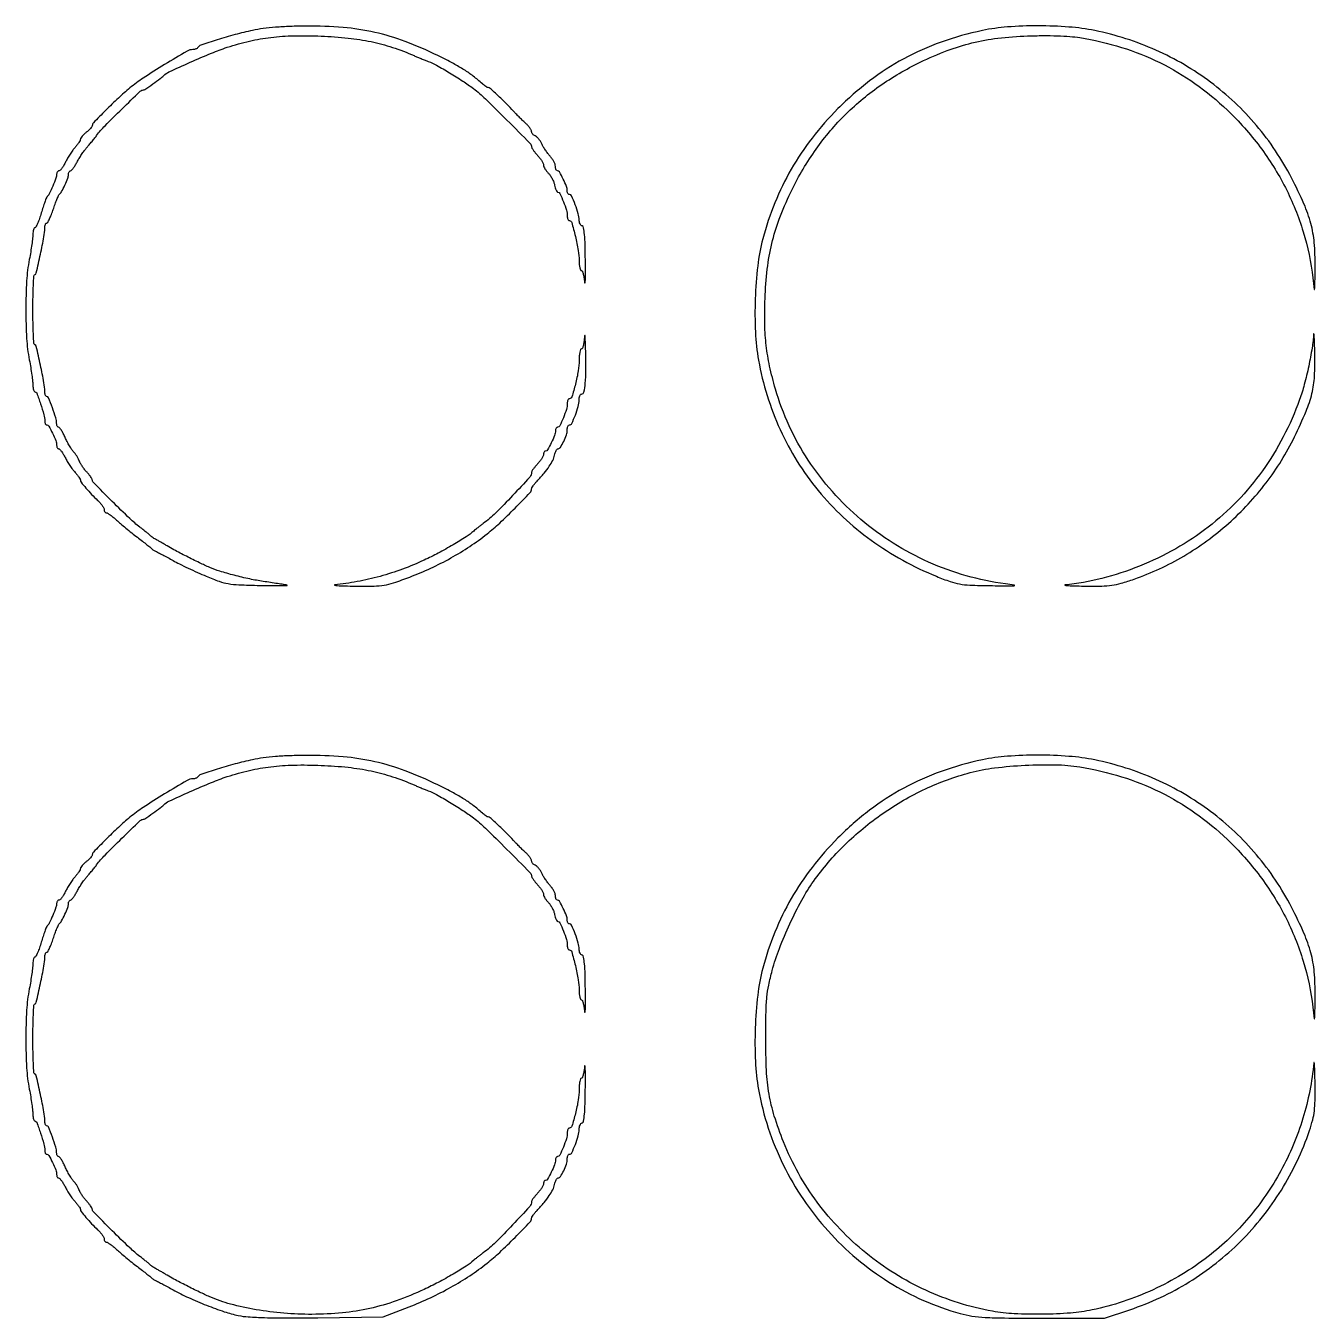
# Model space of a CAD drawing. Extents: x 8 to 208, y 14 to 271.
# Drawn here: x 59.98 to 105.91, y 17.34 to 63.36 of the extents above; entities that cross this region are included whole.
import ezdxf

# ---------------------------------------------------------------- set-up
doc = ezdxf.new("R2010")
doc.units = 0
doc.header["$MEASUREMENT"] = 0

msp = doc.modelspace()

# ---------------------------------------------------------------- linework, layer by layer
for points in [[(68.0607, 63.202117, 0.011913), (67.437224, 63.051929, 0.010702), (66.798738, 62.867214, 0.005055), (66.21785, 62.679135, 0.175258), (66.107066, 62.591324, -0.102349), (66.080996, 62.563761, -0.051872), (66.039028, 62.540528, -0.048442), (65.988883, 62.524733, -0.05213), (65.937869, 62.5194, 0.133524), (65.727094, 62.462091, 0.003901), (64.927686, 61.98425, 0.008318), (64.163742, 61.501886, 0.028342), (63.690747, 61.152286, 0.014209), (63.282124, 60.792747, 0.009091), (62.827341, 60.353359, 0.003261), (62.391554, 59.910995, 0.195273), (62.3502, 59.809145, -0.16088), (62.338161, 59.772697, -0.023362), (62.288072, 59.711357, -0.024461), (62.21969, 59.642288, -0.018745), (62.1387, 59.573515, 0.021919), (62.057724, 59.503865, 0.027423), (61.989328, 59.43216, 0.027556), (61.939987, 59.367505, 0.150306), (61.9272, 59.325928, -0.125306), (61.916071, 59.282219, -0.021112), (61.871285, 59.207646, -0.021947), (61.809728, 59.122676, -0.017942), (61.73685, 59.037321, 0.027809), (61.653394, 58.935582, 0.014071), (61.559328, 58.799039, 0.013932), (61.469852, 58.652193, 0.020156), (61.399819, 58.517368, -0.021036), (61.337367, 58.397653, -0.029247), (61.270972, 58.296617, -0.029141), (61.209108, 58.222889, -0.206464), (61.167169, 58.2048, 0.142831), (61.134385, 58.19524, 0.09963), (61.106453, 58.168366, 0.084273), (61.087635, 58.12818, 0.067553), (61.0812, 58.08077, -0.090144), (61.05671, 57.946036, -0.010482), (60.942388, 57.660281, -0.010099), (60.816172, 57.378955, -0.097639), (60.738732, 57.2742, 0.118148), (60.714756, 57.238855, 0.004532), (60.659755, 57.089005, 0.007895), (60.598652, 56.908808, 0.005461), (60.534987, 56.70315, -0.011585), (60.469521, 56.500494, -0.018106), (60.402924, 56.32972, -0.01266), (60.341008, 56.195904, -0.285422), (60.306406, 56.1744, 0.267728), (60.278989, 56.158586, 0.056901), (60.256112, 56.106059, 0.045303), (60.240363, 56.030887, 0.028987), (60.235186, 55.94175, -0.029224), (60.227566, 55.811636, -0.005952), (60.197903, 55.582658, -0.006254), (60.156861, 55.316934, -0.00583), (60.108286, 55.046008, 0.033015), (60.013741, 54.281625, 0.014265), (59.984465, 53.2557, 0.014265), (60.013741, 52.229775, 0.033015), (60.108286, 51.465392, -0.00583), (60.156861, 51.194466, -0.006254), (60.197903, 50.928742, -0.005952), (60.227566, 50.699764, -0.029224), (60.235186, 50.56965, 0.028135), (60.240211, 50.480509, 0.044128), (60.255509, 50.405341, 0.054933), (60.277706, 50.352653, 0.272004), (60.30435, 50.337, -0.313815), (60.371084, 50.29054, -0.006905), (60.509794, 49.899232, -0.013891), (60.62767, 49.516909, -0.067926), (60.6582, 49.293214, 0.047052), (60.663276, 49.239397, 0.067029), (60.678448, 49.193905, 0.087171), (60.700803, 49.163226, 0.194188), (60.727131, 49.1526, -0.270299), (60.802501, 49.108644, -0.014721), (60.935754, 48.856025, -0.021147), (61.050307, 48.595081, -0.093112), (61.0812, 48.43063, 0.055522), (61.086485, 48.383185, 0.075074), (61.102138, 48.343034, 0.09447), (61.125284, 48.316104, 0.169711), (61.152478, 48.3066, -0.215506), (61.188784, 48.29019, -0.021441), (61.250221, 48.214042, -0.023953), (61.318122, 48.112214, -0.016726), (61.385128, 47.991508, 0.016899), (61.460787, 47.855324, 0.011709), (61.555012, 47.706466, 0.011823), (61.652366, 47.567583, 0.023693), (61.73685, 47.463622, -0.012357), (61.809753, 47.377954, -0.016538), (61.871285, 47.296556, -0.01373), (61.91772, 47.226715, -0.140742), (61.9272, 47.193701, 0.167052), (61.954966, 47.112916, 0.009523), (62.123177, 46.905387, 0.014807), (62.325515, 46.679198, 0.014883), (62.54055, 46.465778, -0.023738), (62.629606, 46.374205, -0.027653), (62.704859, 46.278967, -0.028338), (62.758538, 46.192727, -0.125678), (62.7732, 46.135316, 0.068561), (62.779146, 46.092157, 0.084932), (62.796517, 46.055569, 0.099853), (62.822308, 46.031104, 0.140916), (62.852579, 46.0224, -0.141794), (62.897948, 46.00927, -0.01475), (62.99094, 45.946613, -0.017382), (63.099032, 45.86321, -0.013073), (63.212129, 45.7644, 0.009935), (63.351894, 45.640736, 0.004046), (63.546682, 45.477866, 0.004001), (63.758934, 45.306121, 0.005093), (63.9576, 45.151264, -0.00207), (64.138941, 45.011665, -0.002955), (64.298644, 44.886148, -0.001627), (64.432596, 44.778868, -0.04426), (64.4652, 44.747443, 0.056355), (64.489821, 44.724832, 0.016519), (64.532351, 44.695908, 0.016366), (64.582715, 44.666299, 0.016879), (64.6344, 44.64037, -0.012806), (64.709287, 44.603561, -0.001824), (64.860705, 44.523552, -0.002074), (65.039149, 44.427477, -0.001767), (65.2266, 44.324686, 0.011082), (65.455261, 44.204783, 0.004714), (65.766454, 44.053937, 0.004661), (66.101624, 43.89916, 0.006097), (66.411, 43.764294, 0.013707), (66.873483, 43.584121, 0.043463), (67.194386, 43.499714, 0.032344), (67.571016, 43.459767, 0.005121), (68.3145, 43.436891, 0.002511), (68.755067, 43.430064, 0.005668), (69.088854, 43.430352, 0.009524), (69.286671, 43.436535, 0.895775), (69.2874, 43.44876, 0.003554), (69.167588, 43.468376, 0.000695), (68.951644, 43.50185, 0.000738), (68.699828, 43.540145, 0.000684), (68.4414, 43.578694, -0.016398), (67.959605, 43.666119, -0.010575), (67.407597, 43.797375, -0.010425), (66.89099, 43.943383, -0.029097), (66.5379, 44.074064, -0.009497), (66.170815, 44.243148, -0.004454), (65.70218, 44.475068, -0.00394), (65.256583, 44.704979, -0.020064), (65.0151, 44.844636, 0.005128), (64.908623, 44.910535, 0.004816), (64.798577, 44.975652, 0.004796), (64.699879, 45.031522, 0.016528), (64.6344, 45.064985, -0.024023), (64.579084, 45.094307, -0.015342), (64.517648, 45.133353, -0.015415), (64.45965, 45.175433, -0.027581), (64.415147, 45.213966, 0.017956), (64.36231, 45.261526, 0.003946), (64.268037, 45.339186, 0.004101), (64.157529, 45.427275, 0.003932), (64.044033, 45.5148, -0.028497), (63.68777, 45.818569, -0.005113), (63.062925, 46.428397, -0.001398), (62.392121, 47.100358, -0.197962), (62.3502, 47.202089, 0.141145), (62.339626, 47.2388, 0.015331), (62.290001, 47.312672, 0.017825), (62.223751, 47.398415, 0.013482), (62.145266, 47.48782, -0.020394), (62.063157, 47.584003, -0.018243), (61.985893, 47.690114, -0.018618), (61.923534, 47.790545, -0.052821), (61.890499, 47.86596, 0.041798), (61.86092, 47.937738, 0.01994), (61.811773, 48.024721, 0.019609), (61.752868, 48.112055, 0.026343), (61.692476, 48.185936, -0.037861), (61.624608, 48.272976, -0.013494), (61.540879, 48.406647, -0.013301), (61.456544, 48.558843, -0.015301), (61.384495, 48.70845, 0.015575), (61.318061, 48.846206, 0.022912), (61.250565, 48.962382, 0.019674), (61.189055, 49.050113, 0.234137), (61.152951, 49.068, -0.183522), (61.125562, 49.078404, -0.090601), (61.102277, 49.108154, -0.070484), (61.086498, 49.152389, -0.050518), (61.0812, 49.204696, 0.074867), (61.050626, 49.407737, 0.014304), (60.930257, 49.762021, 0.007563), (60.789797, 50.122823, 0.305074), (60.722943, 50.1678, -0.242523), (60.698106, 50.1806, -0.068202), (60.677218, 50.22044, -0.05239), (60.66292, 50.278362, -0.034345), (60.6582, 50.347001, 0.046325), (60.629363, 50.657585, 0.006789), (60.504365, 51.278223, 0.002389), (60.357759, 51.942876, 0.236966), (60.29865, 52.0149, -0.279644), (60.273016, 52.051795, -0.002691), (60.253838, 52.391018, -0.007875), (60.239774, 52.788807, -0.004898), (60.2352, 53.2557, -0.004898), (60.239774, 53.722593, -0.007875), (60.253838, 54.120383, -0.002691), (60.273016, 54.459605, -0.279644), (60.29865, 54.4965, 0.236966), (60.357759, 54.568524, 0.002389), (60.504365, 55.233177, 0.006789), (60.629363, 55.853815, 0.046325), (60.6582, 56.164399, -0.037682), (60.663379, 56.233025, -0.056534), (60.679015, 56.29096, -0.074238), (60.70192, 56.330526, -0.228307), (60.729059, 56.3436, 0.274002), (60.763928, 56.364259, 0.013887), (60.826524, 56.486495, 0.018989), (60.894353, 56.643619, 0.012284), (60.961349, 56.83005, -0.006535), (61.026975, 57.019488, -0.009276), (61.090636, 57.186031, -0.005882), (61.147932, 57.323298, -0.120775), (61.174785, 57.3588, 0.099409), (61.258212, 57.459925, 0.01496), (61.375905, 57.69646, 0.015315), (61.479094, 57.939737, 0.092899), (61.5042, 58.073699, -0.052402), (61.509471, 58.123858, -0.072267), (61.525138, 58.166289, -0.0922), (61.548275, 58.194792, -0.178112), (61.575478, 58.2048, 0.212834), (61.61183, 58.221008, 0.021711), (61.673221, 58.295609, 0.024111), (61.741122, 58.395516, 0.016907), (61.808128, 58.513938, -0.015459), (61.88228, 58.645881, -0.011534), (61.971799, 58.786783, -0.011685), (62.062415, 58.915766, -0.025867), (62.1387, 59.008663, 0.009301), (62.217544, 59.098442, 0.004376), (62.316221, 59.217204, 0.004335), (62.417447, 59.343445, 0.006088), (62.505426, 59.457978, -0.032974), (62.805142, 59.807544, -0.006176), (63.402876, 60.403311, -0.00201), (64.056406, 61.033703, -0.193191), (64.174745, 61.0812, 0.153516), (64.228453, 61.098088, 0.002156), (64.509292, 61.295889, 0.005458), (64.769363, 61.485052, 0.037841), (64.8882, 61.588319, -0.089386), (65.081024, 61.723879, -0.003883), (65.83494, 62.066627, -0.007298), (66.595768, 62.39219, -0.018474), (67.160261, 62.600033, -0.022038), (67.955183, 62.821554, -0.027042), (68.714218, 62.954691, -0.024976), (69.530603, 63.011622, -0.014938), (70.503675, 63.001705, -0.016492), (71.463618, 62.931459, -0.025458), (72.285218, 62.801453, -0.027332), (73.044767, 62.597371, -0.023759), (73.81477, 62.303445, 0.003717), (73.930489, 62.253875, 0.002255), (74.068092, 62.196864, 0.002259), (74.205159, 62.14152, 0.003979), (74.318959, 62.097214, -0.035294), (74.616604, 61.959307, -0.009075), (75.07604, 61.69467, -0.009693), (75.550793, 61.396941, -0.017169), (75.9285, 61.130788, -0.029871), (76.352256, 60.7681, -0.004888), (77.122312, 60.010259, -0.001347), (77.950303, 59.174822, -0.197049), (78.0012, 59.050688, 0.134982), (78.012765, 59.008628, 0.017801), (78.063328, 58.930138, 0.019602), (78.131711, 58.839637, 0.015285), (78.2127, 58.746705, -0.022835), (78.293658, 58.650929, -0.025811), (78.362072, 58.551882, -0.026299), (78.410824, 58.462702, -0.112393), (78.4242, 58.403946, 0.102721), (78.435765, 58.348247, 0.032761), (78.474679, 58.272569, 0.031126), (78.530279, 58.191764, 0.030132), (78.596044, 58.117556, -0.047198), (78.665539, 58.033538, -0.028332), (78.732164, 57.922414, -0.028202), (78.786383, 57.803269, -0.043346), (78.818119, 57.694556, 0.023327), (78.842078, 57.598338, 0.034747), (78.872641, 57.517177, 0.037605), (78.904985, 57.45864, 0.2529), (78.933189, 57.4434, -0.293343), (79.007162, 57.395915, -0.012763), (79.133662, 57.099954, -0.020365), (79.24013, 56.796728, -0.074373), (79.2702, 56.595688, 0.042436), (79.275652, 56.531566, 0.06207), (79.29203, 56.4774, 0.08151), (79.316099, 56.440684, 0.209974), (79.344515, 56.4282, -0.336833), (79.427767, 56.364938, -0.008188), (79.557118, 55.868381, -0.01695), (79.66137, 55.365874, -0.042692), (79.6932, 54.993763, 0.0221), (79.698999, 54.862625, 0.035462), (79.716753, 54.75211, 0.039971), (79.742279, 54.672441, 0.304091), (79.773379, 54.6516, -0.313585), (79.806606, 54.628488, -0.025206), (79.840394, 54.521131, -0.026912), (79.869574, 54.377689, -0.016858), (79.888923, 54.20745, 0.778529), (79.90039, 54.205501, 0.096077), (79.911022, 54.252057, 0.007907), (79.915974, 54.54087, 0.00234), (79.914494, 54.983004, 0.004395), (79.904635, 55.569087, 0.016553), (79.883079, 55.935815, 0.018672), (79.851874, 56.176081, 0.277568), (79.79895, 56.237904, -0.132187), (79.758476, 56.264662, -0.067079), (79.724264, 56.315775, -0.059376), (79.701063, 56.381935, -0.05472), (79.6932, 56.453572, 0.070904), (79.661729, 56.674383, 0.021427), (79.552989, 56.996052, 0.013599), (79.422796, 57.307424, 0.295031), (79.343306, 57.3588, -0.165933), (79.315418, 57.368317, -0.0954), (79.291675, 57.395234, -0.076351), (79.275627, 57.435389, -0.057011), (79.2702, 57.48283, 0.093112), (79.239307, 57.647281, 0.021147), (79.124754, 57.908225, 0.014721), (78.991501, 58.160844, 0.270299), (78.916131, 58.2048, -0.211496), (78.889771, 58.216472, -0.080933), (78.867448, 58.250874, -0.061602), (78.852255, 58.301597, -0.042019), (78.8472, 58.361646, 0.087564), (78.834044, 58.436194, 0.033486), (78.791285, 58.5329, 0.031898), (78.729696, 58.634027, 0.03386), (78.65685, 58.724385, -0.023231), (78.5763, 58.820068, -0.014924), (78.491566, 58.937898, -0.015001), (78.415373, 59.058463, -0.027073), (78.361482, 59.162113, 0.033835), (78.311879, 59.254445, 0.032824), (78.249821, 59.340234, 0.034612), (78.185159, 59.408122, 0.093805), (78.128832, 59.442926, -0.065445), (78.080034, 59.469401, -0.061885), (78.038692, 59.508026, -0.066438), (78.010678, 59.552404, -0.108016), (78.0012, 59.595767, 0.132253), (77.986835, 59.649125, 0.027125), (77.932859, 59.731474, 0.026801), (77.857613, 59.823012, 0.022396), (77.76855, 59.911897, -0.007457), (77.666346, 60.007978, -0.004882), (77.551301, 60.121608, -0.004911), (77.441356, 60.234539, -0.009385), (77.355677, 60.327732, 0.01613), (77.121445, 60.575709, 0.009107), (76.822571, 60.861728, 0.003368), (76.518437, 61.138579, 0.185003), (76.447387, 61.1658, -0.127121), (76.418091, 61.17337, -0.019387), (76.366051, 61.204887, -0.020638), (76.306362, 61.247913, -0.016572), (76.24575, 61.298861, 0.017697), (75.917231, 61.573742, 0.024187), (75.601683, 61.795688, 0.019498), (75.217935, 62.018283, 0.007149), (74.6595, 62.303592, 0.024647), (73.496458, 62.807364, 0.034561), (72.412351, 63.13132, 0.034068), (71.282003, 63.305825, 0.023005), (69.977908, 63.356791, 0.007451), (69.392364, 63.344001, 0.010941), (68.878342, 63.313833, 0.012509), (68.433714, 63.266741, 0.020509)], [(94.057012, 63.19803, 0.033283), (92.583935, 62.783426, 0.038704), (91.254486, 62.192492, 0.038992), (90.040233, 61.408045, 0.034703), (88.911054, 60.415872, 0.030262), (87.99296, 59.369114, 0.034094), (87.247131, 58.258423, 0.034414), (86.664803, 57.066266, 0.031982), (86.23497, 55.776269, 0.035372), (86.053816, 54.818735, 0.020168), (85.964431, 53.643838, 0.020123), (85.969936, 52.456515, 0.033079), (86.081181, 51.458523, 0.062791), (86.853575, 48.984047, 0.065264), (88.20903, 46.813977, 0.06457), (90.092644, 45.04802, 0.059349), (92.416756, 43.761248, 0.011918), (92.909997, 43.573755, 0.041977), (93.238045, 43.48806, 0.03347), (93.610843, 43.448885, 0.005622), (94.329, 43.429821, 0.000794), (95.034653, 43.420147, 0.031003), (95.191173, 43.427959, 0.87354), (95.191583, 43.445809, 0.00618), (94.8789, 43.491586, -0.07163), (92.141953, 44.266848, -0.071043), (89.726442, 45.784248, -0.071687), (87.849843, 47.902719, -0.075191), (86.684702, 50.431893, -0.016646), (86.477196, 51.250311, -0.025083), (86.356453, 51.976034, -0.023995), (86.305836, 52.73345, -0.013614), (86.313629, 53.652578, -0.020253), (86.393756, 54.70202, -0.02982), (86.555884, 55.611947, -0.030353), (86.822444, 56.484038, -0.022082), (87.218924, 57.417939, -0.040042), (88.072158, 58.8887, -0.044214), (89.12428, 60.152902, -0.044271), (90.380983, 61.211083, -0.040339), (91.842771, 62.069003, -0.021606), (92.801381, 62.482106, -0.03089), (93.68532, 62.757403, -0.030571), (94.60344, 62.923562, -0.020556), (95.666422, 63.005371, -0.007549), (96.219649, 63.016773, -0.009621), (96.729876, 63.009766, -0.010653), (97.175407, 62.98556, -0.020967), (97.527622, 62.943979, -0.035119), (99.010602, 62.597303, -0.039191), (100.37486, 62.055252, -0.039508), (101.628365, 61.311487, -0.036811), (102.781262, 60.363677, -0.041292), (103.93967, 59.060331, -0.043252), (104.848141, 57.603549, -0.043872), (105.481979, 56.032445, -0.045113), (105.824642, 54.389435, 0.0021), (105.874153, 53.977593, 0.850732), (105.889355, 53.977028, 0.046472), (105.899897, 54.076868, 0.000448), (105.908224, 54.805884, 0.024353), (105.876173, 55.645177, 0.043605), (105.756782, 56.324304, 0.038703), (105.510248, 57.024488, 0.015233), (105.068567, 57.947363, 0.056203), (103.817798, 59.818952, 0.056771), (102.185438, 61.357933, 0.056392), (100.238059, 62.498614, 0.054097), (98.057879, 63.19488, 0.031321), (97.140644, 63.322654, 0.018753), (96.040504, 63.364798, 0.018788), (94.948162, 63.3246, 0.033377)], [(79.880484, 52.30395, -0.017887), (79.867441, 52.133708, -0.02875), (79.842861, 51.990269, -0.028288), (79.811825, 51.883847, -0.317704), (79.7778, 51.8598, 0.315196), (79.74489, 51.836766, 0.034794), (79.718051, 51.743387, 0.032482), (79.699312, 51.615399, 0.020112), (79.6932, 51.4635, -0.041868), (79.66138, 51.084159, -0.020166), (79.560701, 50.606415, -0.011166), (79.43438, 50.150618, -0.330865), (79.343652, 50.0832, 0.211834), (79.315562, 50.07074, 0.080804), (79.291776, 50.034, 0.061498), (79.275586, 49.979836, 0.041927), (79.2702, 49.915712, -0.07453), (79.238926, 49.707071, -0.022892), (79.13144, 49.406415, -0.015298), (79.002904, 49.118365, -0.287687), (78.922614, 49.068, 0.161354), (78.893849, 49.058469, 0.096445), (78.869353, 49.031566, 0.077908), (78.852807, 48.991405, 0.058894), (78.8472, 48.94397, -0.093112), (78.816307, 48.779519, -0.021147), (78.701754, 48.518575, -0.014721), (78.568501, 48.265956, -0.270299), (78.493131, 48.222, 0.162871), (78.466837, 48.213202, 0.096109), (78.444448, 48.188352, 0.077391), (78.429322, 48.151263, 0.05826), (78.4242, 48.107454, -0.112393), (78.410824, 48.048698, -0.026299), (78.362072, 47.959518, -0.025811), (78.293658, 47.860471, -0.022835), (78.2127, 47.764695, 0.012557), (78.131695, 47.672763, 0.016864), (78.063328, 47.5853, 0.014013), (78.011731, 47.510156, 0.144414), (78.0012, 47.474456, -0.186202), (77.932385, 47.296077, -0.004531), (77.323233, 46.636185, -0.010293), (76.714709, 46.014976, -0.033759), (76.278347, 45.6417, 0.003779), (76.183233, 45.569738, 0.003352), (76.085313, 45.493433, 0.003366), (75.998085, 45.423556, 0.010291), (75.940236, 45.374562, -0.038366), (75.669075, 45.169875, -0.00992), (75.201903, 44.883408, -0.010362), (74.674124, 44.588533, -0.013151), (74.1745, 44.339448, -0.021135), (73.403276, 44.018895, -0.020461), (72.599439, 43.76075, -0.020634), (71.784336, 43.571139, -0.022489), (70.9794, 43.455797, 0.864124), (70.978816, 43.443674, 0.034217), (71.076308, 43.431396, 0.008078), (71.343668, 43.420503, 0.002892), (71.725101, 43.413339, 0.006829), (72.390997, 43.41378, 0.037815), (72.747446, 43.445916, 0.040321), (73.085315, 43.530788, 0.008419), (73.660871, 43.736679, 0.018495), (74.404592, 44.048811, 0.018616), (75.12156, 44.414431, 0.018962), (75.795988, 44.824893, 0.021172), (76.412231, 45.271364, 0.020617), (76.862828, 45.659095, 0.009888), (77.409879, 46.191203, 0.003821), (77.946107, 46.742186, 0.193406), (78.0012, 46.879286, -0.137016), (78.011482, 46.916102, -0.017309), (78.057115, 46.985862, -0.019271), (78.118657, 47.066408, -0.014911), (78.19155, 47.149384, 0.012986), (78.446693, 47.437577, 0.025755), (78.630652, 47.680985, 0.032643), (78.753745, 47.890873, 0.063328), (78.818232, 48.07395, -0.027758), (78.84267, 48.163055, -0.039944), (78.874734, 48.238259, -0.045731), (78.909198, 48.291525, -0.230225), (78.940202, 48.3066, 0.258282), (79.025707, 48.353926, 0.025916), (79.143319, 48.565207, 0.031759), (79.240365, 48.799542, 0.082469), (79.2702, 48.979199, -0.041567), (79.275729, 49.045588, -0.061091), (79.292353, 49.101663, -0.080295), (79.316771, 49.139718, -0.21316), (79.345614, 49.1526, 0.289913), (79.431293, 49.206837, 0.017443), (79.557627, 49.499742, 0.025211), (79.661653, 49.811651, 0.06798), (79.6932, 50.042612, -0.03666), (79.699099, 50.122956, -0.055288), (79.716925, 50.190775, -0.072473), (79.743018, 50.237184, -0.232538), (79.773967, 50.2524, 0.350816), (79.862262, 50.323045, 0.030272), (79.911721, 50.628233, 0.024227), (79.935807, 51.093754, 0.008109), (79.92697, 51.7752, 0.002737), (79.914847, 52.124843, 0.01189), (79.901599, 52.331842, 0.70308), (79.890734, 52.334703, 0.141444)], [(105.852892, 52.397896, -0.026962), (105.799298, 51.89464, -0.012444), (105.678209, 51.247208, -0.012454), (105.521302, 50.590953, -0.021327), (105.353766, 50.053625, -0.033588), (104.774856, 48.729073, -0.035654), (104.033665, 47.521437, -0.036149), (103.139023, 46.446285, -0.036654), (102.102736, 45.516576, -0.035714), (100.940385, 44.744081, -0.033084), (99.650493, 44.122539, -0.033533), (98.309281, 43.684259, -0.039598), (96.9939, 43.458948, 0.80937), (96.992354, 43.446068, 0.066218), (97.057353, 43.433085, 0.009651), (97.31034, 43.42154, 0.003123), (97.685109, 43.414022, 0.007), (98.306854, 43.414139, 0.031003), (98.671458, 43.441966, 0.036854), (98.999691, 43.512557, 0.012734), (99.461709, 43.661051, 0.049661), (101.227995, 44.483285, 0.047819), (102.821826, 45.646561, 0.047965), (104.16127, 47.087567, 0.050647), (105.173964, 48.732577, 0.012659), (105.584974, 49.640002, 0.040179), (105.794208, 50.272091, 0.045796), (105.885329, 50.884003, 0.020442), (105.897897, 51.699152, 0.002352), (105.886384, 52.080722, 0.007362), (105.873658, 52.337099, 0.054944), (105.862763, 52.399044, 0.844655)], [(68.0607, 37.229917, 0.011913), (67.437224, 37.079729, 0.010702), (66.798738, 36.895014, 0.005055), (66.21785, 36.706935, 0.175258), (66.107066, 36.619124, -0.102349), (66.080996, 36.591561, -0.051872), (66.039028, 36.568328, -0.048442), (65.988883, 36.552533, -0.05213), (65.937869, 36.5472, 0.133524), (65.727094, 36.489891, 0.003901), (64.927686, 36.01205, 0.008318), (64.163742, 35.529686, 0.028342), (63.690747, 35.180086, 0.014209), (63.282124, 34.820547, 0.009091), (62.827341, 34.381159, 0.003261), (62.391554, 33.938795, 0.195273), (62.3502, 33.836945, -0.16088), (62.338161, 33.800497, -0.023362), (62.288072, 33.739157, -0.024461), (62.21969, 33.670088, -0.018745), (62.1387, 33.601315, 0.021919), (62.057724, 33.531665, 0.027423), (61.989328, 33.45996, 0.027556), (61.939987, 33.395305, 0.150306), (61.9272, 33.353728, -0.125306), (61.916071, 33.310019, -0.021112), (61.871285, 33.235446, -0.021947), (61.809728, 33.150476, -0.017942), (61.73685, 33.065121, 0.027809), (61.653394, 32.963382, 0.014071), (61.559328, 32.826839, 0.013932), (61.469852, 32.679993, 0.020156), (61.399819, 32.545168, -0.021036), (61.337367, 32.425453, -0.029247), (61.270972, 32.324417, -0.029141), (61.209108, 32.250689, -0.206464), (61.167169, 32.2326, 0.142831), (61.134385, 32.22304, 0.09963), (61.106453, 32.196166, 0.084273), (61.087635, 32.15598, 0.067553), (61.0812, 32.10857, -0.090144), (61.05671, 31.973836, -0.010482), (60.942388, 31.688081, -0.010099), (60.816172, 31.406755, -0.097639), (60.738732, 31.302, 0.118148), (60.714756, 31.266655, 0.004532), (60.659755, 31.116805, 0.007895), (60.598652, 30.936608, 0.005461), (60.534987, 30.73095, -0.011585), (60.469521, 30.528294, -0.018106), (60.402924, 30.35752, -0.01266), (60.341008, 30.223704, -0.285422), (60.306406, 30.2022, 0.267728), (60.278989, 30.186386, 0.056901), (60.256112, 30.133859, 0.045303), (60.240363, 30.058687, 0.028987), (60.235186, 29.96955, -0.029224), (60.227566, 29.839436, -0.005952), (60.197903, 29.610458, -0.006254), (60.156861, 29.344734, -0.00583), (60.108286, 29.073808, 0.033015), (60.013741, 28.309425, 0.014265), (59.984465, 27.2835, 0.014265), (60.013741, 26.257575, 0.033015), (60.108286, 25.493192, -0.00583), (60.156861, 25.222266, -0.006254), (60.197903, 24.956542, -0.005952), (60.227566, 24.727564, -0.029224), (60.235186, 24.59745, 0.028135), (60.240211, 24.508309, 0.044128), (60.255509, 24.433141, 0.054933), (60.277706, 24.380453, 0.272004), (60.30435, 24.3648, -0.313815), (60.371084, 24.31834, -0.006905), (60.509794, 23.927032, -0.013891), (60.62767, 23.544709, -0.067926), (60.6582, 23.321014, 0.047052), (60.663276, 23.267197, 0.067029), (60.678448, 23.221705, 0.087171), (60.700803, 23.191026, 0.194188), (60.727131, 23.1804, -0.270299), (60.802501, 23.136444, -0.014721), (60.935754, 22.883825, -0.021147), (61.050307, 22.622881, -0.093112), (61.0812, 22.45843, 0.055522), (61.086485, 22.410985, 0.075074), (61.102138, 22.370834, 0.09447), (61.125284, 22.343904, 0.169711), (61.152478, 22.3344, -0.215506), (61.188784, 22.31799, -0.021441), (61.250221, 22.241842, -0.023953), (61.318122, 22.140014, -0.016726), (61.385128, 22.019308, 0.016899), (61.460787, 21.883124, 0.011709), (61.555012, 21.734266, 0.011823), (61.652366, 21.595383, 0.023693), (61.73685, 21.491422, -0.012357), (61.809753, 21.405754, -0.016538), (61.871285, 21.324356, -0.01373), (61.91772, 21.254515, -0.140742), (61.9272, 21.221501, 0.167052), (61.954966, 21.140716, 0.009523), (62.123177, 20.933187, 0.014807), (62.325515, 20.706998, 0.014883), (62.54055, 20.493578, -0.023738), (62.629606, 20.402005, -0.027653), (62.704859, 20.306767, -0.028338), (62.758538, 20.220527, -0.125678), (62.7732, 20.163116, 0.068561), (62.779146, 20.119957, 0.084932), (62.796517, 20.083369, 0.099853), (62.822308, 20.058904, 0.140916), (62.852579, 20.0502, -0.141794), (62.897948, 20.03707, -0.01475), (62.99094, 19.974413, -0.017382), (63.099032, 19.89101, -0.013073), (63.212129, 19.7922, 0.009935), (63.351894, 19.668536, 0.004046), (63.546682, 19.505666, 0.004001), (63.758934, 19.333921, 0.005093), (63.9576, 19.179064, -0.00207), (64.138941, 19.039465, -0.002955), (64.298644, 18.913948, -0.001627), (64.432596, 18.806668, -0.04426), (64.4652, 18.775243, 0.056355), (64.489821, 18.752632, 0.016519), (64.532351, 18.723708, 0.016366), (64.582715, 18.694099, 0.016879), (64.6344, 18.66817, -0.012806), (64.709287, 18.631361, -0.001824), (64.860705, 18.551352, -0.002074), (65.039149, 18.455277, -0.001767), (65.2266, 18.352486, 0.019316), (65.778357, 18.074645, 0.013257), (66.42353, 17.800843, 0.013358), (67.054249, 17.571955, 0.028752), (67.5531, 17.437155, 0.035709), (67.90709, 17.389058, 0.008941), (68.489885, 17.362362, 0.00709), (69.289058, 17.3514, 0.002809), (70.3872, 17.358078), (72.7137, 17.3853), (73.63427, 17.743329, 0.016935), (74.399283, 18.071096, 0.017973), (75.125023, 18.443953, 0.018538), (75.799856, 18.855479, 0.021163), (76.412231, 19.299164, 0.020617), (76.862828, 19.686895, 0.009888), (77.409879, 20.219003, 0.003821), (77.946107, 20.769986, 0.193406), (78.0012, 20.907086, -0.137016), (78.011482, 20.943902, -0.017309), (78.057115, 21.013662, -0.019271), (78.118657, 21.094208, -0.014911), (78.19155, 21.177184, 0.012986), (78.446693, 21.465377, 0.025755), (78.630652, 21.708785, 0.032643), (78.753745, 21.918673, 0.063328), (78.818232, 22.10175, -0.027758), (78.84267, 22.190855, -0.039944), (78.874734, 22.266059, -0.045731), (78.909198, 22.319325, -0.230225), (78.940202, 22.3344, 0.258282), (79.025707, 22.381726, 0.025916), (79.143319, 22.593007, 0.031759), (79.240365, 22.827342, 0.082469), (79.2702, 23.006999, -0.041567), (79.275729, 23.073388, -0.061091), (79.292353, 23.129463, -0.080295), (79.316771, 23.167518, -0.21316), (79.345614, 23.1804, 0.289554), (79.430438, 23.234018, 0.017098), (79.557114, 23.526096, 0.024856), (79.66168, 23.836092, 0.069016), (79.6932, 24.063362, -0.048785), (79.70104, 24.143519, -0.055899), (79.724264, 24.216863, -0.06427), (79.758438, 24.273016, -0.144765), (79.79895, 24.301221, 0.27786), (79.85187, 24.363028, 0.01874), (79.882895, 24.603007, 0.016569), (79.904165, 24.969588, 0.004386), (79.913581, 25.556121, 0.002297), (79.914769, 25.998283, 0.007762), (79.909733, 26.287121, 0.094467), (79.899266, 26.333638, 0.781918), (79.88801, 26.33175, -0.016864), (79.869012, 26.161511, -0.026936), (79.840126, 26.018069, -0.025247), (79.806559, 25.910722, -0.314068), (79.773379, 25.8876, 0.321189), (79.742135, 25.865221, 0.032023), (79.716753, 25.771187, 0.030867), (79.69899, 25.643205, 0.019051), (79.6932, 25.4913, -0.041868), (79.66138, 25.111959, -0.020166), (79.560701, 24.634215, -0.011166), (79.43438, 24.178418, -0.330865), (79.343652, 24.111, 0.211834), (79.315562, 24.09854, 0.080804), (79.291776, 24.0618, 0.061498), (79.275586, 24.007636, 0.041927), (79.2702, 23.943512, -0.07453), (79.238926, 23.734871, -0.022892), (79.13144, 23.434215, -0.015298), (79.002904, 23.146165, -0.287687), (78.922614, 23.0958, 0.161354), (78.893849, 23.086269, 0.096445), (78.869353, 23.059366, 0.077908), (78.852807, 23.019205, 0.058894), (78.8472, 22.97177, -0.093112), (78.816307, 22.807319, -0.021147), (78.701754, 22.546375, -0.014721), (78.568501, 22.293756, -0.270299), (78.493131, 22.2498, 0.162871), (78.466837, 22.241002, 0.096109), (78.444448, 22.216152, 0.077391), (78.429322, 22.179063, 0.05826), (78.4242, 22.135254, -0.112393), (78.410824, 22.076498, -0.026299), (78.362072, 21.987318, -0.025811), (78.293658, 21.888271, -0.022835), (78.2127, 21.792495, 0.012557), (78.131695, 21.700563, 0.016864), (78.063328, 21.6131, 0.014013), (78.011731, 21.537956, 0.144414), (78.0012, 21.502256, -0.186202), (77.932385, 21.323877, -0.004531), (77.323233, 20.663985, -0.010293), (76.714709, 20.042776, -0.033759), (76.278347, 19.6695, 0.003779), (76.183233, 19.597538, 0.003352), (76.085313, 19.521233, 0.003366), (75.998085, 19.451356, 0.010291), (75.940236, 19.402362, -0.038366), (75.669075, 19.197675, -0.00992), (75.201903, 18.911208, -0.010362), (74.674124, 18.616333, -0.013151), (74.1745, 18.367248, -0.023623), (73.18055, 17.959906, -0.030772), (72.235749, 17.688038, -0.030612), (71.260768, 17.533243, -0.023001), (70.1757, 17.47867, -0.021726), (69.176885, 17.517831, -0.021761), (68.18577, 17.643527, -0.022984), (67.278818, 17.842175, -0.037785), (66.5379, 18.101864, -0.009497), (66.170815, 18.270948, -0.004454), (65.70218, 18.502868, -0.00394), (65.256583, 18.732779, -0.020064), (65.0151, 18.872436, 0.005128), (64.908623, 18.938335, 0.004816), (64.798577, 19.003452, 0.004796), (64.699879, 19.059322, 0.016528), (64.6344, 19.092785, -0.024023), (64.579084, 19.122107, -0.015342), (64.517648, 19.161153, -0.015415), (64.45965, 19.203233, -0.027581), (64.415147, 19.241766, 0.017956), (64.36231, 19.289326, 0.003946), (64.268037, 19.366986, 0.004101), (64.157529, 19.455075, 0.003932), (64.044033, 19.5426, -0.028497), (63.68777, 19.846369, -0.005113), (63.062925, 20.456197, -0.001398), (62.392121, 21.128158, -0.197962), (62.3502, 21.229889, 0.141145), (62.339626, 21.2666, 0.015331), (62.290001, 21.340472, 0.017825), (62.223751, 21.426215, 0.013482), (62.145266, 21.51562, -0.020394), (62.063157, 21.611803, -0.018243), (61.985893, 21.717914, -0.018618), (61.923534, 21.818345, -0.052821), (61.890499, 21.89376, 0.041798), (61.86092, 21.965538, 0.01994), (61.811773, 22.052521, 0.019609), (61.752868, 22.139855, 0.026343), (61.692476, 22.213736, -0.037861), (61.624608, 22.300776, -0.013494), (61.540879, 22.434447, -0.013301), (61.456544, 22.586643, -0.015301), (61.384495, 22.73625, 0.015575), (61.318061, 22.874006, 0.022912), (61.250565, 22.990182, 0.019674), (61.189055, 23.077913, 0.234137), (61.152951, 23.0958, -0.183522), (61.125562, 23.106204, -0.090601), (61.102277, 23.135954, -0.070484), (61.086498, 23.180189, -0.050518), (61.0812, 23.232496, 0.074867), (61.050626, 23.435537, 0.014304), (60.930257, 23.789821, 0.007563), (60.789797, 24.150623, 0.305074), (60.722943, 24.1956, -0.242523), (60.698106, 24.2084, -0.068202), (60.677218, 24.24824, -0.05239), (60.66292, 24.306162, -0.034345), (60.6582, 24.374801, 0.046325), (60.629363, 24.685385, 0.006789), (60.504365, 25.306023, 0.002389), (60.357759, 25.970676, 0.236966), (60.29865, 26.0427, -0.279644), (60.273016, 26.079595, -0.002691), (60.253838, 26.418818, -0.007875), (60.239774, 26.816607, -0.004898), (60.2352, 27.2835, -0.004898), (60.239774, 27.750393, -0.007875), (60.253838, 28.148183, -0.002691), (60.273016, 28.487405, -0.279644), (60.29865, 28.5243, 0.236966), (60.357759, 28.596324, 0.002389), (60.504365, 29.260977, 0.006789), (60.629363, 29.881615, 0.046325), (60.6582, 30.192199, -0.037682), (60.663379, 30.260825, -0.056534), (60.679015, 30.31876, -0.074238), (60.70192, 30.358326, -0.228307), (60.729059, 30.3714, 0.274002), (60.763928, 30.392059, 0.013887), (60.826524, 30.514295, 0.018989), (60.894353, 30.671419, 0.012284), (60.961349, 30.85785, -0.006535), (61.026975, 31.047288, -0.009276), (61.090636, 31.213831, -0.005882), (61.147932, 31.351098, -0.120775), (61.174785, 31.3866, 0.099409), (61.258212, 31.487725, 0.01496), (61.375905, 31.72426, 0.015315), (61.479094, 31.967537, 0.092899), (61.5042, 32.101499, -0.052402), (61.509471, 32.151658, -0.072267), (61.525138, 32.194089, -0.0922), (61.548275, 32.222592, -0.178112), (61.575478, 32.2326, 0.212834), (61.61183, 32.248808, 0.021711), (61.673221, 32.323409, 0.024111), (61.741122, 32.423316, 0.016907), (61.808128, 32.541738, -0.015459), (61.88228, 32.673681, -0.011534), (61.971799, 32.814583, -0.011685), (62.062415, 32.943566, -0.025867), (62.1387, 33.036463, 0.009301), (62.217544, 33.126242, 0.004376), (62.316221, 33.245004, 0.004335), (62.417447, 33.371245, 0.006088), (62.505426, 33.485778, -0.032974), (62.805142, 33.835344, -0.006176), (63.402876, 34.431111, -0.00201), (64.056406, 35.061503, -0.193191), (64.174745, 35.109, 0.153516), (64.228453, 35.125888, 0.002156), (64.509292, 35.323689, 0.005458), (64.769363, 35.512852, 0.037841), (64.8882, 35.616119, -0.089386), (65.081024, 35.751679, -0.003883), (65.83494, 36.094427, -0.007298), (66.595768, 36.41999, -0.018474), (67.160261, 36.627833, -0.022038), (67.955183, 36.849354, -0.027042), (68.714218, 36.982491, -0.024976), (69.530603, 37.039422, -0.014938), (70.503675, 37.029505, -0.016492), (71.463618, 36.959259, -0.025458), (72.285218, 36.829253, -0.027332), (73.044767, 36.625171, -0.023759), (73.81477, 36.331245, 0.003717), (73.930489, 36.281675, 0.002255), (74.068092, 36.224664, 0.002259), (74.205159, 36.16932, 0.003979), (74.318959, 36.125014, -0.035294), (74.616604, 35.987107, -0.009075), (75.07604, 35.72247, -0.009693), (75.550793, 35.424741, -0.017169), (75.9285, 35.158588, -0.029871), (76.352256, 34.7959, -0.004888), (77.122312, 34.038059, -0.001347), (77.950303, 33.202622, -0.197049), (78.0012, 33.078488, 0.134982), (78.012765, 33.036428, 0.017801), (78.063328, 32.957938, 0.019602), (78.131711, 32.867437, 0.015285), (78.2127, 32.774505, -0.022835), (78.293658, 32.678729, -0.025811), (78.362072, 32.579682, -0.026299), (78.410824, 32.490502, -0.112393), (78.4242, 32.431746, 0.102721), (78.435765, 32.376047, 0.032761), (78.474679, 32.300369, 0.031126), (78.530279, 32.219564, 0.030132), (78.596044, 32.145356, -0.047198), (78.665539, 32.061338, -0.028332), (78.732164, 31.950214, -0.028202), (78.786383, 31.831069, -0.043346), (78.818119, 31.722356, 0.023327), (78.842078, 31.626138, 0.034747), (78.872641, 31.544977, 0.037605), (78.904985, 31.48644, 0.2529), (78.933189, 31.4712, -0.293343), (79.007162, 31.423715, -0.012763), (79.133662, 31.127754, -0.020365), (79.24013, 30.824528, -0.074373), (79.2702, 30.623488, 0.042436), (79.275652, 30.559366, 0.06207), (79.29203, 30.5052, 0.08151), (79.316099, 30.468484, 0.209974), (79.344515, 30.456, -0.336833), (79.427767, 30.392738, -0.008188), (79.557118, 29.896181, -0.01695), (79.66137, 29.393674, -0.042692), (79.6932, 29.021563, 0.0221), (79.698999, 28.890425, 0.035462), (79.716753, 28.77991, 0.039971), (79.742279, 28.700241, 0.304091), (79.773379, 28.6794, -0.313585), (79.806606, 28.656288, -0.025206), (79.840394, 28.548931, -0.026912), (79.869574, 28.405489, -0.016858), (79.888923, 28.23525, 0.778529), (79.90039, 28.233301, 0.096077), (79.911022, 28.279857, 0.007907), (79.915974, 28.56867, 0.00234), (79.914494, 29.010804, 0.004395), (79.904635, 29.596887, 0.016553), (79.883079, 29.963615, 0.018672), (79.851874, 30.203881, 0.277568), (79.79895, 30.265704, -0.132187), (79.758476, 30.292462, -0.067079), (79.724264, 30.343575, -0.059376), (79.701063, 30.409735, -0.05472), (79.6932, 30.481372, 0.070904), (79.661729, 30.702183, 0.021427), (79.552989, 31.023852, 0.013599), (79.422796, 31.335224, 0.295031), (79.343306, 31.3866, -0.165933), (79.315418, 31.396117, -0.0954), (79.291675, 31.423034, -0.076351), (79.275627, 31.463189, -0.057011), (79.2702, 31.51063, 0.093112), (79.239307, 31.675081, 0.021147), (79.124754, 31.936025, 0.014721), (78.991501, 32.188644, 0.270299), (78.916131, 32.2326, -0.211496), (78.889771, 32.244272, -0.080933), (78.867448, 32.278674, -0.061602), (78.852255, 32.329397, -0.042019), (78.8472, 32.389446, 0.087564), (78.834044, 32.463994, 0.033486), (78.791285, 32.5607, 0.031898), (78.729696, 32.661827, 0.03386), (78.65685, 32.752185, -0.023231), (78.5763, 32.847868, -0.014924), (78.491566, 32.965698, -0.015001), (78.415373, 33.086263, -0.027073), (78.361482, 33.189913, 0.033835), (78.311879, 33.282245, 0.032824), (78.249821, 33.368034, 0.034612), (78.185159, 33.435922, 0.093805), (78.128832, 33.470726, -0.065445), (78.080034, 33.497201, -0.061885), (78.038692, 33.535826, -0.066438), (78.010678, 33.580204, -0.108016), (78.0012, 33.623567, 0.132253), (77.986835, 33.676925, 0.027125), (77.932859, 33.759274, 0.026801), (77.857613, 33.850812, 0.022396), (77.76855, 33.939697, -0.007457), (77.666346, 34.035778, -0.004882), (77.551301, 34.149408, -0.004911), (77.441356, 34.262339, -0.009385), (77.355677, 34.355532, 0.01613), (77.121445, 34.603509, 0.009107), (76.822571, 34.889528, 0.003368), (76.518437, 35.166379, 0.185003), (76.447387, 35.1936, -0.127121), (76.418091, 35.20117, -0.019387), (76.366051, 35.232687, -0.020638), (76.306362, 35.275713, -0.016572), (76.24575, 35.326661, 0.017697), (75.917231, 35.601542, 0.024187), (75.601683, 35.823488, 0.019498), (75.217935, 36.046083, 0.007149), (74.6595, 36.331392, 0.024647), (73.496458, 36.835164, 0.034561), (72.412351, 37.15912, 0.034068), (71.282003, 37.333625, 0.023005), (69.977908, 37.384591, 0.007451), (69.392364, 37.371801, 0.010941), (68.878342, 37.341633, 0.012509), (68.433714, 37.294541, 0.020509)], [(94.057012, 37.22583, 0.033283), (92.583935, 36.811226, 0.038704), (91.254486, 36.220292, 0.038992), (90.040233, 35.435845, 0.034703), (88.911054, 34.443672, 0.030262), (87.99296, 33.396914, 0.034094), (87.247131, 32.286223, 0.034414), (86.664803, 31.094066, 0.031982), (86.23497, 29.804069, 0.035372), (86.053816, 28.846535, 0.020168), (85.964431, 27.671638, 0.020123), (85.969936, 26.484315, 0.033079), (86.081181, 25.486323, 0.070257), (86.96294, 22.802418, 0.069006), (88.557251, 20.449382, 0.069419), (90.721743, 18.630377, 0.072591), (93.2698, 17.50669, 0.030784), (93.683407, 17.419022, 0.022569), (94.15013, 17.371161, 0.012129), (94.839612, 17.348537, 0.002136), (96.135485, 17.343), (98.410671, 17.343), (99.309685, 17.643805, 0.057527), (101.424469, 18.633758, 0.05784), (103.253834, 20.077999, 0.057786), (104.705184, 21.904244, 0.057217), (105.705825, 24.020068, 0.018242), (105.820837, 24.404122, 0.034345), (105.880615, 24.722096, 0.026067), (105.905116, 25.098269, 0.006572), (105.904978, 25.712068, 0.003022), (105.897451, 26.099814, 0.009112), (105.885904, 26.363994, 0.055214), (105.872902, 26.438741, 0.828899), (105.860015, 26.4375, -0.051619), (105.472198, 24.460917, -0.050584), (104.686232, 22.591376, -0.050764), (103.544121, 20.923734, -0.052772), (102.102736, 19.544376, -0.028634), (101.160365, 18.898677, -0.027727), (100.140439, 18.35725, -0.027744), (99.067515, 17.932301, -0.028757), (97.9668, 17.634601, -0.032858), (97.197821, 17.525489, -0.01554), (96.19652, 17.48122, -0.015547), (95.192448, 17.499283, -0.032202), (94.4136, 17.588034, -0.063862), (92.040324, 18.336231, -0.062095), (89.907893, 19.664198, -0.062366), (88.174657, 21.468845, -0.065497), (86.973551, 23.616944, -0.018617), (86.644921, 24.540667, -0.033826), (86.456879, 25.319365, -0.030614), (86.364902, 26.166808, -0.012495), (86.339497, 27.3258, -0.003917), (86.349592, 28.251362, -0.019173), (86.379443, 28.773763, -0.027518), (86.444247, 29.201255, -0.014547), (86.568952, 29.723128, -0.025872), (86.825033, 30.507998, -0.016833), (87.197181, 31.386311, -0.016906), (87.622765, 32.22778, -0.028547), (88.041971, 32.897711, -0.045365), (89.150484, 34.195558, -0.041602), (90.505558, 35.31416, -0.041681), (92.024319, 36.191065, -0.04597), (93.619371, 36.770477, -0.033125), (94.491699, 36.938544, -0.018163), (95.576179, 37.033989, -0.01817), (96.659778, 37.05038, -0.034571), (97.527622, 36.971779, -0.035119), (99.010602, 36.625103, -0.039191), (100.37486, 36.083052, -0.039508), (101.628365, 35.339287, -0.036811), (102.781262, 34.391477, -0.041292), (103.93967, 33.088131, -0.043252), (104.848141, 31.631349, -0.043872), (105.481979, 30.060245, -0.045113), (105.824642, 28.417235, 0.0021), (105.874153, 28.005393, 0.850732), (105.889355, 28.004828, 0.046472), (105.899897, 28.104668, 0.000448), (105.908224, 28.833684, 0.024353), (105.876173, 29.672977, 0.043605), (105.756782, 30.352104, 0.038703), (105.510248, 31.052288, 0.015233), (105.068567, 31.975163, 0.056203), (103.817798, 33.846752, 0.056771), (102.185438, 35.385733, 0.056392), (100.238059, 36.526414, 0.054097), (98.057879, 37.22268, 0.031321), (97.140644, 37.350454, 0.018753), (96.040504, 37.392598, 0.018788), (94.948162, 37.3524, 0.033377)]]:
    msp.add_lwpolyline(points, format="xyb", close=True)

doc.saveas('drawing.dxf')
